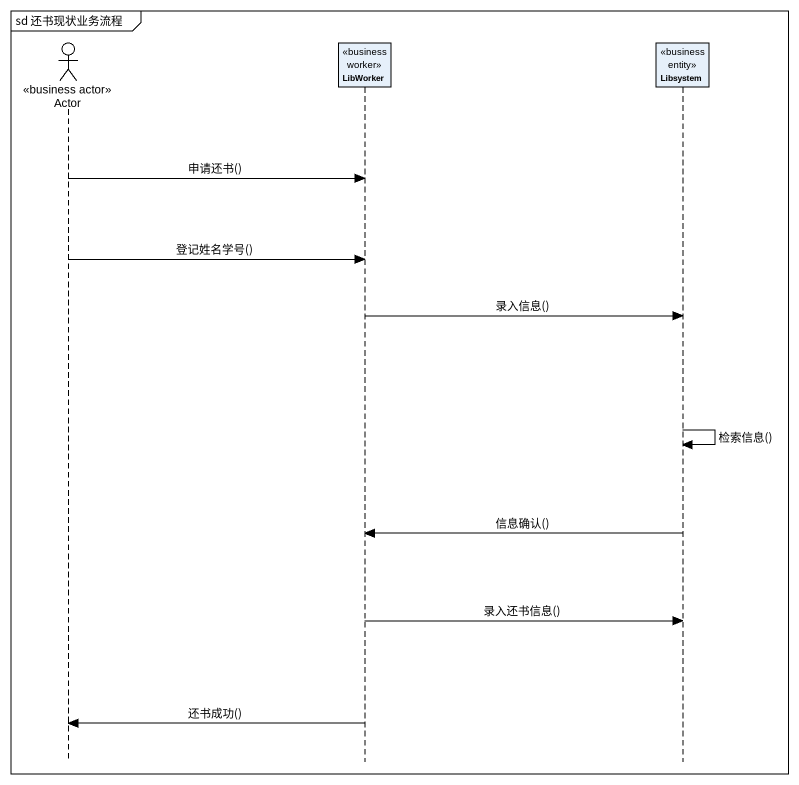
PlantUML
@startuml
mainframe sd 还书现状业务流程
hide footbox
actor "Actor" as Actor_ <<business actor>>
participant LibWorker <<business worker>>
participant Libsystem <<business entity>>

Actor_ -> LibWorker : 申请还书()
Actor_ -> LibWorker : 登记姓名学号()
LibWorker -> Libsystem : 录入信息()
Libsystem -> Libsystem : 检索信息()
Libsystem -> LibWorker : 信息确认()
LibWorker -> Libsystem : 录入还书信息()
LibWorker -> Actor_ : 还书成功()
@enduml
